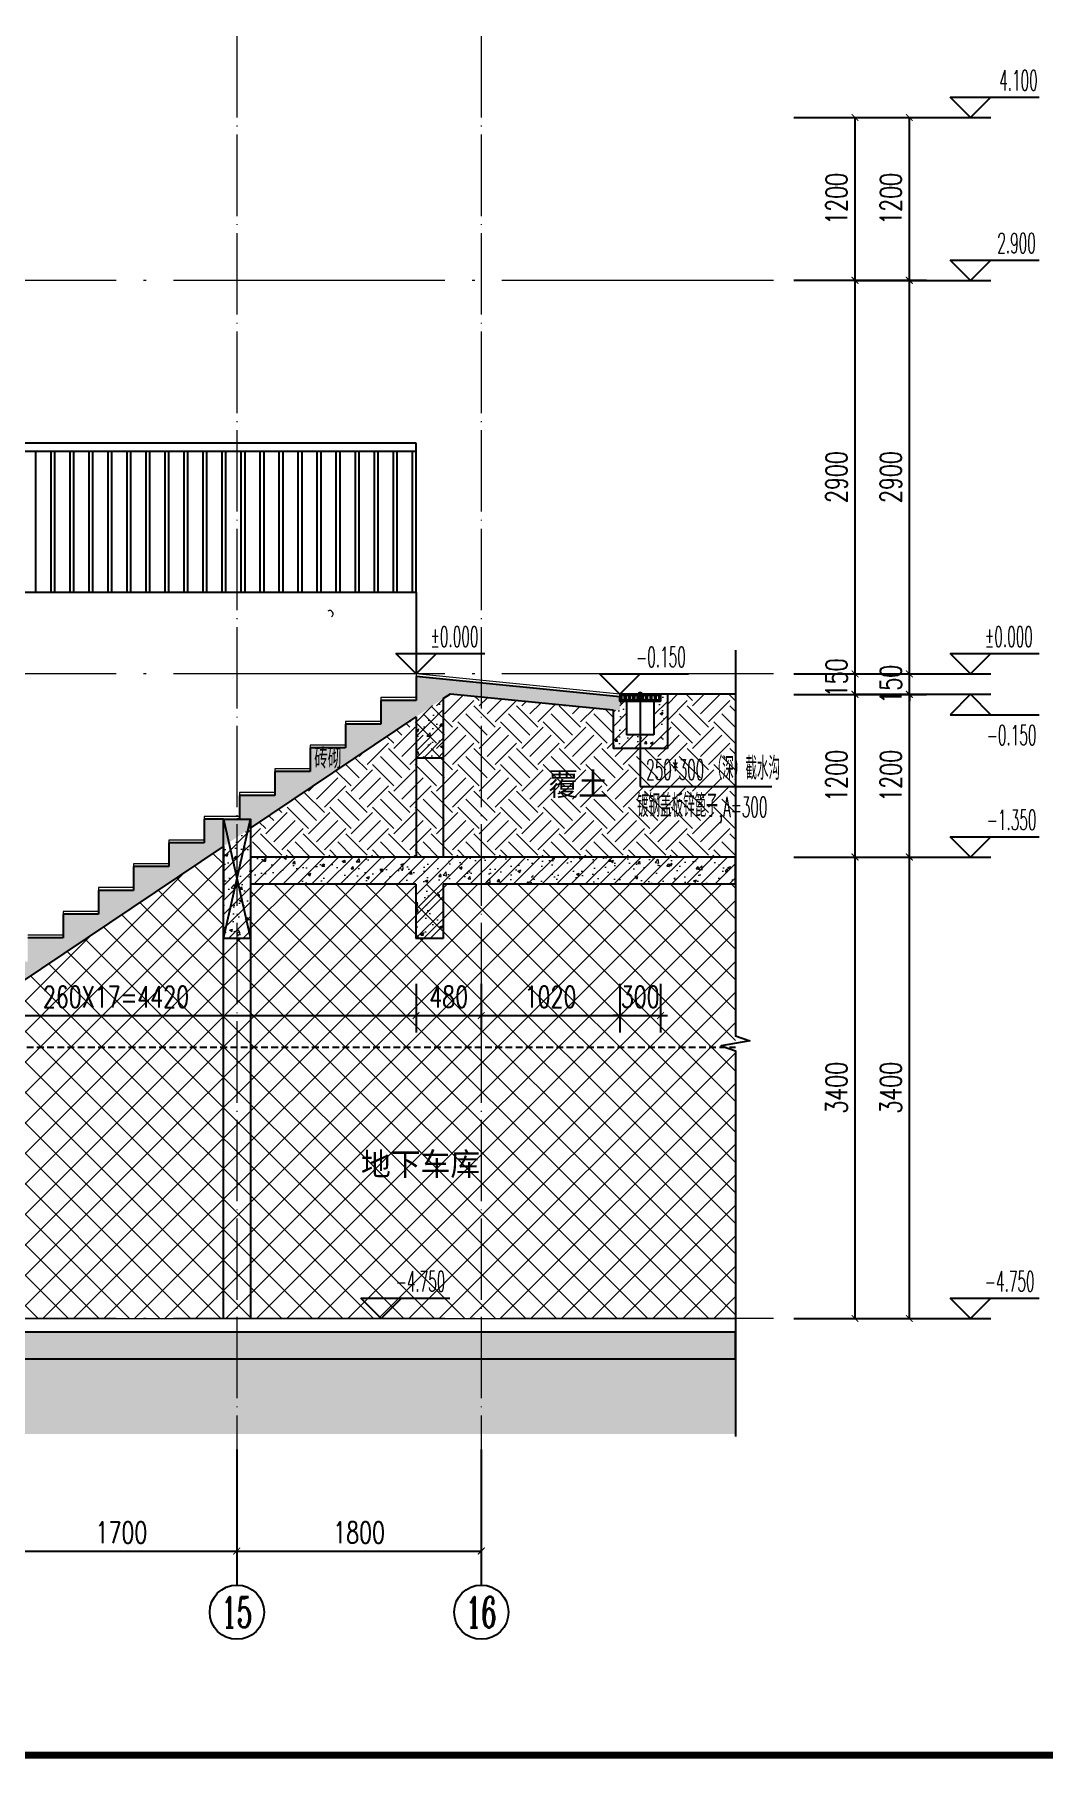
# Model space of a CAD drawing. Extents: x -655480 to 203344, y -294099 to 287156.
# Drawn here: x 56332 to 63762, y 196957 to 209662 of the extents above; entities that cross this region are included whole.
import ezdxf
from ezdxf.enums import TextEntityAlignment as Align

# ---------------------------------------------------------------- set-up
doc = ezdxf.new("R2010")
doc.units = 0
doc.header["$LTSCALE"] = 1000
doc.linetypes.add('DOTE', pattern=[2.42, 2, -0.2, 0.02, -0.2])
doc.linetypes.add('HIDDEN', pattern=[0.375, 0.25, -0.125])
doc.layers.get('0').update_dxf_attribs({"linetype": 'CONTINUOUS'})
doc.layers.get('DEFPOINTS').update_dxf_attribs({"linetype": 'CONTINUOUS'})
for name, color, linetype in [('-TK', 7, 'CONTINUOUS'), ('A-AXIS_TEXT', 7, 'CONTINUOUS'), ('AXIS', 3, 'CONTINUOUS'), ('DIM_ELEV', 3, 'CONTINUOUS'), ('DIM_LEAD', 3, 'CONTINUOUS'), ('DIM_SYMB', 3, 'CONTINUOUS'), ('PUB_DIM', 3, 'CONTINUOUS'), ('PUB_TEXT', 2, 'CONTINUOUS'), ('S-大样-砼线', 7, 'CONTINUOUS'), ('Stair-栏杆', 142, 'CONTINUOUS'), ('TEXT', 2, 'CONTINUOUS'), ('WALL', 5, 'CONTINUOUS'), ('地库集水坑', 128, 'CONTINUOUS'), ('审核', 1, 'CONTINUOUS'), ('尺寸标注', 86, 'CONTINUOUS'), ('看线', 251, 'CONTINUOUS')]:
    doc.layers.add(name, color=color, linetype=linetype)
for name, color, linetype, lineweight in [('AXIS_TEXT', 7, 'CONTINUOUS', 20), ('DOTE', 19, 'DOTE', 9), ('PUB_HATCH', 8, 'CONTINUOUS', 9), ('内粉刷', 37, 'CONTINUOUS', 9), ('填充', 251, 'CONTINUOUS', 5), ('立面-栏杆', 105, 'CONTINUOUS', 15)]:
    doc.layers.add(name, color=color, linetype=linetype, lineweight=lineweight)
doc.styles.add('_TCH_AXIS', font='COMPLEX', dxfattribs={"bigfont": 'GBCBIG'})
doc.styles.add('_TCH_DIM', font='SIMPLEX.shx', dxfattribs={"width": 0.7, "bigfont": 'GBCBIG.shx'})
doc.styles.add('_TCH_DIM_T3', font='SIMPLEX', dxfattribs={"width": 0.705882, "bigfont": 'GBCBIG'})
doc.styles.add('COMPLEX', font='COMPLEX')
doc.styles.add('TSSD_REIN', font='tssdeng.shx', dxfattribs={"width": 0.7, "height": 300, "bigfont": 'tssdchn.shx'})
doc.dimstyles.new('_TCH_ARCH&&50', dxfattribs={"dimtxt": 157.5, "dimasz": 50, "dimexe": 125, "dimexo": 150, "dimgap": 58.75, "dimtad": 1, "dimdec": 0, "dimzin": 0, "dimdsep": 46, "dimtxsty": '_TCH_DIM_T3', "dimblk": 'ARCHTICK', "dimcen": 0.09, "dimclrt": 7, "dimazin": 0, "dimtfac": 1, "dimtdec": 0, "dimtix": 1, "dimtmove": 2, "dimatfit": 3, "dimldrblk": 'ARCHTICK', "dimfxl": 1, "dimtolj": 1, "dimtzin": 0, "dimarcsym": 0})
pattern_1 = [(45, (-360065.58, 241258.53), (-53.033009, 53.033009), []), (50, (-360065.58, 241258.53), (215.178055, -18.82564), [22.5, -247.5]), (355, (-360065.58, 241258.53), (-41.6254, 225.65764), [18, -198]), (100.4514, (-360047.65, 241256.96), (173.55281, 206.83186), [19.12206, -210.34263]), (46.1842, (-360065.58, 241318.53), (320.17231, -49.6557), [33.75, -371.25]), (96.6356, (-360038.9, 241314.4), (280.39881, 292.23536), [28.68309, -315.5139]), (351.1842, (-360065.58, 241318.53), (280.39858, 292.23558), [27, -297]), (21, (-360035.58, 241303.53), (179.072116, -120.78567), [22.5, -247.5]), (326, (-360035.58, 241303.53), (72.9946, 217.54501), [18, -198]), (71.4514, (-360020.66, 241293.46), (252.06679, 96.75915), [19.12206, -210.34263]), (37.5, (-360065.58, 241258.53), (3.647957, 99.868156), [0, -195.6, 0, -201, 0, -198.75]), (7.5, (-360065.58, 241258.53), (78.92086, 118.323514), [0, -114.6, 0, -191.1, 0, -75.75]), (327.5, (-360132.48, 241258.53), (160.146731, -6.766462), [0, -75, 0, -234, 0, -310.5]), (317.5, (-360162.48, 241258.53), (174.95585, 30.031495), [0, -97.5, 0, -155.4, 0, -220.5])]

# ---------------------------------------------------------------- blocks, each defined once
blk = doc.blocks.new('_ArchTick')
at = {"color": 0, "linetype": 'ByBlock', "const_width": 0.15}
blk.add_lwpolyline([(-0.5, -0.5), (0.5, 0.5)], dxfattribs=at)
blk = doc.blocks.new('*D1158')
at = {"layer": 'AXIS', "color": 0, "lineweight": -2, "transparency": 16777216}
for p, q in [((57822, 199086), (57822, 198361)), ((59622, 199086), (59622, 198361)), ((57822, 198486), (59622, 198486))]:
    blk.add_line(p, q, dxfattribs=at)
at = {"layer": 'DEFPOINTS', "color": 0, "transparency": 16777216}
for p in [(57822, 199236), (59622, 199236), (59622, 198486)]:
    blk.add_point(p, dxfattribs=at)
at = {"layer": 'AXIS', "color": 0, "lineweight": -2, "transparency": 16777216, "xscale": 50, "yscale": 50, "zscale": 50, "rotation": 180}
blk.add_blockref('_ArchTick', (57822, 198486), dxfattribs=at)
at = {"layer": 'AXIS', "color": 0, "lineweight": -2, "transparency": 16777216, "xscale": 50, "yscale": 50, "zscale": 50}
blk.add_blockref('_ArchTick', (59622, 198486), dxfattribs=at)
at = {"layer": 'AXIS', "color": 7, "transparency": 16777216, "insert": (58722, 198623), "char_height": 157.5, "attachment_point": 5, "style": '_TCH_DIM_T3'}
blk.add_mtext('\\A1;1800', dxfattribs=at)
blk = doc.blocks.new('*D1159')
at = {"layer": 'AXIS', "color": 0, "lineweight": -2, "transparency": 16777216}
for p, q in [((56122, 199086), (56122, 198361)), ((57822, 199086), (57822, 198361)), ((56122, 198486), (57822, 198486))]:
    blk.add_line(p, q, dxfattribs=at)
at = {"layer": 'DEFPOINTS', "color": 0, "transparency": 16777216}
for p in [(56122, 199236), (57822, 199236), (57822, 198486)]:
    blk.add_point(p, dxfattribs=at)
at = {"layer": 'AXIS', "color": 0, "lineweight": -2, "transparency": 16777216, "xscale": 50, "yscale": 50, "zscale": 50, "rotation": 180}
blk.add_blockref('_ArchTick', (56122, 198486), dxfattribs=at)
at = {"layer": 'AXIS', "color": 0, "lineweight": -2, "transparency": 16777216, "xscale": 50, "yscale": 50, "zscale": 50}
blk.add_blockref('_ArchTick', (57822, 198486), dxfattribs=at)
at = {"layer": 'AXIS', "color": 7, "transparency": 16777216, "insert": (56972, 198623), "char_height": 157.5, "attachment_point": 5, "style": '_TCH_DIM_T3'}
blk.add_mtext('\\A1;1700', dxfattribs=at)
blk = doc.blocks.new('*D1165')
at = {"layer": 'DEFPOINTS', "color": 0, "transparency": 16777216}
for p in [(61774, 203600), (62374, 203600), (61774, 200200)]:
    blk.add_point(p, dxfattribs=at)
at = {"layer": 'PUB_DIM', "color": 0, "lineweight": -2, "transparency": 16777216}
for p, q in [((61924, 203600), (62499, 203600)), ((62374, 200200), (62374, 203600)), ((61924, 200200), (62499, 200200))]:
    blk.add_line(p, q, dxfattribs=at)
at = {"layer": 'PUB_DIM', "color": 0, "lineweight": -2, "transparency": 16777216, "xscale": 50, "yscale": 50, "zscale": 50}
for p, rotation in [((62374, 203600), 90), ((62374, 200200), 270)]:
    blk.add_blockref('_ArchTick', p, dxfattribs=dict(at, rotation=rotation))
at = {"layer": 'PUB_DIM', "color": 7, "transparency": 16777216, "insert": (62237, 201900), "char_height": 157.5, "attachment_point": 5, "rotation": 90, "style": '_TCH_DIM_T3'}
blk.add_mtext('\\A1;3400', dxfattribs=at)
blk = doc.blocks.new('*D1166')
at = {"layer": 'DEFPOINTS', "color": 0, "transparency": 16777216}
for p in [(61774, 204799), (62374, 204799), (61774, 203600)]:
    blk.add_point(p, dxfattribs=at)
at = {"layer": 'PUB_DIM', "color": 0, "lineweight": -2, "transparency": 16777216}
for p, q in [((61924, 204799), (62499, 204799)), ((62374, 203600), (62374, 204799)), ((61924, 203600), (62499, 203600))]:
    blk.add_line(p, q, dxfattribs=at)
at = {"layer": 'PUB_DIM', "color": 0, "lineweight": -2, "transparency": 16777216, "xscale": 50, "yscale": 50, "zscale": 50}
for p, rotation in [((62374, 204799), 90), ((62374, 203600), 270)]:
    blk.add_blockref('_ArchTick', p, dxfattribs=dict(at, rotation=rotation))
at = {"layer": 'PUB_DIM', "color": 7, "transparency": 16777216, "insert": (62237, 204199), "char_height": 157.5, "attachment_point": 5, "rotation": 90, "style": '_TCH_DIM_T3'}
blk.add_mtext('\\A1;1200', dxfattribs=at)
blk = doc.blocks.new('*D1167')
at = {"layer": 'DEFPOINTS', "color": 0, "transparency": 16777216}
for p in [(61774, 204950), (62374, 204950), (61774, 204799)]:
    blk.add_point(p, dxfattribs=at)
at = {"layer": 'PUB_DIM', "color": 0, "lineweight": -2, "transparency": 16777216}
for p, q in [((61924, 204950), (62499, 204950)), ((62374, 204799), (62374, 204950)), ((61924, 204799), (62499, 204799))]:
    blk.add_line(p, q, dxfattribs=at)
at = {"layer": 'PUB_DIM', "color": 0, "lineweight": -2, "transparency": 16777216, "xscale": 50, "yscale": 50, "zscale": 50}
for p, rotation in [((62374, 204950), 90), ((62374, 204799), 270)]:
    blk.add_blockref('_ArchTick', p, dxfattribs=dict(at, rotation=rotation))
at = {"layer": 'PUB_DIM', "color": 7, "transparency": 16777216, "insert": (62237, 204921), "char_height": 157.5, "attachment_point": 5, "rotation": 90, "style": '_TCH_DIM_T3'}
blk.add_mtext('\\A1;150', dxfattribs=at)
blk = doc.blocks.new('*D1168')
at = {"layer": 'DEFPOINTS', "color": 0, "transparency": 16777216}
for p in [(61774, 207850), (62374, 207850), (61774, 204950)]:
    blk.add_point(p, dxfattribs=at)
at = {"layer": 'PUB_DIM', "color": 0, "lineweight": -2, "transparency": 16777216}
for p, q in [((61924, 207850), (62499, 207850)), ((62374, 204950), (62374, 207850)), ((61924, 204950), (62499, 204950))]:
    blk.add_line(p, q, dxfattribs=at)
at = {"layer": 'PUB_DIM', "color": 0, "lineweight": -2, "transparency": 16777216, "xscale": 50, "yscale": 50, "zscale": 50}
for p, rotation in [((62374, 207850), 90), ((62374, 204950), 270)]:
    blk.add_blockref('_ArchTick', p, dxfattribs=dict(at, rotation=rotation))
at = {"layer": 'PUB_DIM', "color": 7, "transparency": 16777216, "insert": (62237, 206400), "char_height": 157.5, "attachment_point": 5, "rotation": 90, "style": '_TCH_DIM_T3'}
blk.add_mtext('\\A1;2900', dxfattribs=at)
blk = doc.blocks.new('*D1169')
at = {"layer": 'DEFPOINTS', "color": 0, "transparency": 16777216}
for p in [(61774, 209050), (62374, 209050), (61774, 207850)]:
    blk.add_point(p, dxfattribs=at)
at = {"layer": 'PUB_DIM', "color": 0, "lineweight": -2, "transparency": 16777216}
for p, q in [((61924, 209050), (62499, 209050)), ((62374, 207850), (62374, 209050)), ((61924, 207850), (62499, 207850))]:
    blk.add_line(p, q, dxfattribs=at)
at = {"layer": 'PUB_DIM', "color": 0, "lineweight": -2, "transparency": 16777216, "xscale": 50, "yscale": 50, "zscale": 50}
for p, rotation in [((62374, 209050), 90), ((62374, 207850), 270)]:
    blk.add_blockref('_ArchTick', p, dxfattribs=dict(at, rotation=rotation))
at = {"layer": 'PUB_DIM', "color": 7, "transparency": 16777216, "insert": (62237, 208450), "char_height": 157.5, "attachment_point": 5, "rotation": 90, "style": '_TCH_DIM_T3'}
blk.add_mtext('\\A1;1200', dxfattribs=at)
blk = doc.blocks.new('*D1170')
at = {"layer": 'DEFPOINTS', "color": 0, "transparency": 16777216}
for p in [(61774, 203600), (62774, 203600), (61774, 200200)]:
    blk.add_point(p, dxfattribs=at)
at = {"layer": 'PUB_DIM', "color": 0, "lineweight": -2, "transparency": 16777216}
for p, q in [((61924, 203600), (62899, 203600)), ((62774, 200200), (62774, 203600)), ((61924, 200200), (62899, 200200))]:
    blk.add_line(p, q, dxfattribs=at)
at = {"layer": 'PUB_DIM', "color": 0, "lineweight": -2, "transparency": 16777216, "xscale": 50, "yscale": 50, "zscale": 50}
for p, rotation in [((62774, 203600), 90), ((62774, 200200), 270)]:
    blk.add_blockref('_ArchTick', p, dxfattribs=dict(at, rotation=rotation))
at = {"layer": 'PUB_DIM', "color": 7, "transparency": 16777216, "insert": (62637, 201900), "char_height": 157.5, "attachment_point": 5, "rotation": 90, "style": '_TCH_DIM_T3'}
blk.add_mtext('\\A1;3400', dxfattribs=at)
blk = doc.blocks.new('*D1171')
at = {"layer": 'DEFPOINTS', "color": 0, "transparency": 16777216}
for p in [(61774, 204799), (62774, 204799), (61774, 203600)]:
    blk.add_point(p, dxfattribs=at)
at = {"layer": 'PUB_DIM', "color": 0, "lineweight": -2, "transparency": 16777216}
for p, q in [((61924, 204799), (62899, 204799)), ((62774, 203600), (62774, 204799)), ((61924, 203600), (62899, 203600))]:
    blk.add_line(p, q, dxfattribs=at)
at = {"layer": 'PUB_DIM', "color": 0, "lineweight": -2, "transparency": 16777216, "xscale": 50, "yscale": 50, "zscale": 50}
for p, rotation in [((62774, 204799), 90), ((62774, 203600), 270)]:
    blk.add_blockref('_ArchTick', p, dxfattribs=dict(at, rotation=rotation))
at = {"layer": 'PUB_DIM', "color": 7, "transparency": 16777216, "insert": (62637, 204199), "char_height": 157.5, "attachment_point": 5, "rotation": 90, "style": '_TCH_DIM_T3'}
blk.add_mtext('\\A1;1200', dxfattribs=at)
blk = doc.blocks.new('*D1172')
at = {"layer": 'DEFPOINTS', "color": 0, "transparency": 16777216}
for p in [(61774, 204950), (62774, 204950), (61774, 204799)]:
    blk.add_point(p, dxfattribs=at)
at = {"layer": 'PUB_DIM', "color": 0, "lineweight": -2, "transparency": 16777216}
for p, q in [((61924, 204950), (62899, 204950)), ((62774, 204950), (62774, 205000)), ((62774, 204799), (62774, 204950)), ((61924, 204799), (62899, 204799)), ((62774, 204799), (62774, 204749))]:
    blk.add_line(p, q, dxfattribs=at)
at = {"layer": 'PUB_DIM', "color": 0, "lineweight": -2, "transparency": 16777216, "xscale": 50, "yscale": 50, "zscale": 50}
for p, rotation in [((62774, 204950), 270), ((62774, 204799), 90)]:
    blk.add_blockref('_ArchTick', p, dxfattribs=dict(at, rotation=rotation))
at = {"layer": 'PUB_DIM', "color": 7, "transparency": 16777216, "insert": (62637, 204874), "char_height": 157.5, "attachment_point": 5, "rotation": 90, "style": '_TCH_DIM_T3'}
blk.add_mtext('\\A1;150', dxfattribs=at)
blk = doc.blocks.new('*D1173')
at = {"layer": 'DEFPOINTS', "color": 0, "transparency": 16777216}
for p in [(61774, 207850), (62774, 207850), (61774, 204950)]:
    blk.add_point(p, dxfattribs=at)
at = {"layer": 'PUB_DIM', "color": 0, "lineweight": -2, "transparency": 16777216}
for p, q in [((61924, 207850), (62899, 207850)), ((62774, 204950), (62774, 207850)), ((61924, 204950), (62899, 204950))]:
    blk.add_line(p, q, dxfattribs=at)
at = {"layer": 'PUB_DIM', "color": 0, "lineweight": -2, "transparency": 16777216, "xscale": 50, "yscale": 50, "zscale": 50}
for p, rotation in [((62774, 207850), 90), ((62774, 204950), 270)]:
    blk.add_blockref('_ArchTick', p, dxfattribs=dict(at, rotation=rotation))
at = {"layer": 'PUB_DIM', "color": 7, "transparency": 16777216, "insert": (62637, 206400), "char_height": 157.5, "attachment_point": 5, "rotation": 90, "style": '_TCH_DIM_T3'}
blk.add_mtext('\\A1;2900', dxfattribs=at)
blk = doc.blocks.new('*D1174')
at = {"layer": 'DEFPOINTS', "color": 0, "transparency": 16777216}
for p in [(61774, 209050), (62774, 209050), (61774, 207850)]:
    blk.add_point(p, dxfattribs=at)
at = {"layer": 'PUB_DIM', "color": 0, "lineweight": -2, "transparency": 16777216}
for p, q in [((61924, 209050), (62899, 209050)), ((62774, 207850), (62774, 209050)), ((61924, 207850), (62899, 207850))]:
    blk.add_line(p, q, dxfattribs=at)
at = {"layer": 'PUB_DIM', "color": 0, "lineweight": -2, "transparency": 16777216, "xscale": 50, "yscale": 50, "zscale": 50}
for p, rotation in [((62774, 209050), 90), ((62774, 207850), 270)]:
    blk.add_blockref('_ArchTick', p, dxfattribs=dict(at, rotation=rotation))
at = {"layer": 'PUB_DIM', "color": 7, "transparency": 16777216, "insert": (62637, 208450), "char_height": 157.5, "attachment_point": 5, "rotation": 90, "style": '_TCH_DIM_T3'}
blk.add_mtext('\\A1;1200', dxfattribs=at)
blk = doc.blocks.new('*D1175')
at = {"layer": 'DEFPOINTS', "color": 0, "transparency": 16777216}
for p in [(60642, 202816), (60942, 202816), (60942, 202432)]:
    blk.add_point(p, dxfattribs=at)
at = {"layer": '尺寸标注', "color": 0, "lineweight": -2, "transparency": 16777216}
for p, q in [((60642, 202666), (60642, 202307)), ((60942, 202666), (60942, 202307)), ((60642, 202432), (60592, 202432)), ((60642, 202432), (60942, 202432)), ((60942, 202432), (60992, 202432))]:
    blk.add_line(p, q, dxfattribs=at)
at = {"layer": '尺寸标注', "color": 0, "lineweight": -2, "transparency": 16777216, "xscale": 50, "yscale": 50, "zscale": 50}
blk.add_blockref('_ArchTick', (60642, 202432), dxfattribs=at)
at = {"layer": '尺寸标注', "color": 0, "lineweight": -2, "transparency": 16777216, "xscale": 50, "yscale": 50, "zscale": 50, "rotation": 180}
blk.add_blockref('_ArchTick', (60942, 202432), dxfattribs=at)
at = {"layer": '尺寸标注', "color": 7, "transparency": 16777216, "insert": (60792, 202570), "char_height": 157.5, "attachment_point": 5, "style": '_TCH_DIM_T3'}
blk.add_mtext('\\A1;300', dxfattribs=at)
blk = doc.blocks.new('*D1176')
at = {"layer": 'DEFPOINTS', "color": 0, "transparency": 16777216}
for p in [(59622, 202816), (60642, 202816), (60642, 202432)]:
    blk.add_point(p, dxfattribs=at)
at = {"layer": '尺寸标注', "color": 0, "lineweight": -2, "transparency": 16777216}
for p, q in [((59622, 202666), (59622, 202307)), ((60642, 202666), (60642, 202307)), ((59622, 202432), (60642, 202432))]:
    blk.add_line(p, q, dxfattribs=at)
at = {"layer": '尺寸标注', "color": 0, "lineweight": -2, "transparency": 16777216, "xscale": 50, "yscale": 50, "zscale": 50, "rotation": 180}
blk.add_blockref('_ArchTick', (59622, 202432), dxfattribs=at)
at = {"layer": '尺寸标注', "color": 0, "lineweight": -2, "transparency": 16777216, "xscale": 50, "yscale": 50, "zscale": 50}
blk.add_blockref('_ArchTick', (60642, 202432), dxfattribs=at)
at = {"layer": '尺寸标注', "color": 7, "transparency": 16777216, "insert": (60132, 202570), "char_height": 157.5, "attachment_point": 5, "style": '_TCH_DIM_T3'}
blk.add_mtext('\\A1;1020', dxfattribs=at)
blk = doc.blocks.new('*D1177')
at = {"layer": 'DEFPOINTS', "color": 0, "transparency": 16777216}
for p in [(59142, 202816), (59622, 202816), (59622, 202432)]:
    blk.add_point(p, dxfattribs=at)
at = {"layer": '尺寸标注', "color": 0, "lineweight": -2, "transparency": 16777216}
for p, q in [((59142, 202666), (59142, 202307)), ((59622, 202666), (59622, 202307)), ((59142, 202432), (59622, 202432))]:
    blk.add_line(p, q, dxfattribs=at)
at = {"layer": '尺寸标注', "color": 0, "lineweight": -2, "transparency": 16777216, "xscale": 50, "yscale": 50, "zscale": 50, "rotation": 180}
blk.add_blockref('_ArchTick', (59142, 202432), dxfattribs=at)
at = {"layer": '尺寸标注', "color": 0, "lineweight": -2, "transparency": 16777216, "xscale": 50, "yscale": 50, "zscale": 50}
blk.add_blockref('_ArchTick', (59622, 202432), dxfattribs=at)
at = {"layer": '尺寸标注', "color": 7, "transparency": 16777216, "insert": (59382, 202570), "char_height": 157.5, "attachment_point": 5, "style": '_TCH_DIM_T3'}
blk.add_mtext('\\A1;480', dxfattribs=at)
blk = doc.blocks.new('*D1178')
at = {"layer": 'DEFPOINTS', "color": 0, "transparency": 16777216}
for p in [(54722, 202816), (59142, 202816), (59142, 202432)]:
    blk.add_point(p, dxfattribs=at)
at = {"layer": '尺寸标注', "color": 0, "lineweight": -2, "transparency": 16777216}
for p, q in [((54722, 202666), (54722, 202307)), ((59142, 202666), (59142, 202307)), ((54722, 202432), (59142, 202432))]:
    blk.add_line(p, q, dxfattribs=at)
at = {"layer": '尺寸标注', "color": 0, "lineweight": -2, "transparency": 16777216, "xscale": 50, "yscale": 50, "zscale": 50, "rotation": 180}
blk.add_blockref('_ArchTick', (54722, 202432), dxfattribs=at)
at = {"layer": '尺寸标注', "color": 0, "lineweight": -2, "transparency": 16777216, "xscale": 50, "yscale": 50, "zscale": 50}
blk.add_blockref('_ArchTick', (59142, 202432), dxfattribs=at)
at = {"layer": '尺寸标注', "color": 7, "transparency": 16777216, "insert": (56932, 202570), "char_height": 157.5, "attachment_point": 5, "style": '_TCH_DIM_T3'}
blk.add_mtext('\\A1;260X17=4420', dxfattribs=at)
blk = doc.blocks.new('_AXISO')
blk.add_circle((0, 0), 0.5)
at = {"layer": 'A-AXIS_TEXT', "style": 'COMPLEX', "width": 1.041667}
blk.add_attdef('A', text='', height=0.56, dxfattribs=at).set_placement((-0.25, -0.28), (0.25, -0.28), align=Align.FIT)
blk = doc.blocks.new('A1')
at = {"const_width": 100}
blk.add_lwpolyline([(2500, 58400), (2500, 1000), (83100, 1000), (83100, 58400)], close=True, dxfattribs=at)

msp = doc.modelspace()

# ---------------------------------------------------------------- hatches: boundary and pattern name
at = {"layer": 'PUB_HATCH'}
h = msp.add_hatch(dxfattribs=at)
h.set_pattern_fill('钢筋混凝土', color=256, scale=30, style=0)
h.set_pattern_definition(pattern_1)
h.paths.add_polyline_path([(60642.11, 204779.73), (59142.11, 204929.73), (59142.11, 204754.73), (58882.11, 204754.73), (58882.11, 204579.73), (58622.11, 204579.73), (58622.11, 204404.73), (58362.11, 204404.73), (58362.11, 204229.73), (58102.11, 204229.73), (58102.11, 204054.73), (57842.11, 204054.73), (57842.11, 203879.73), (57582.11, 203879.73), (57582.11, 203704.73), (57322.11, 203704.73), (57322.11, 203529.73), (57062.11, 203529.73), (57062.11, 203354.73), (56802.11, 203354.73), (56802.11, 203179.73), (56542.11, 203179.73), (56542.11, 203004.73), (56282.11, 203004.73), (56282.11, 202829.73), (56022.11, 202829.73), (56022.11, 202654.73), (55762.11, 202654.73), (55762.11, 202479.73), (55502.11, 202479.73), (55502.11, 202304.73), (55242.11, 202304.73), (55242.11, 202129.73), (54982.11, 202129.73), (54982.11, 201954.73), (54722.11, 201954.73), (54722.11, 201779.73), (53622.06, 201779.73), (53622.06, 201679.73), (54522.11, 201679.73), (54522.11, 201379.73), (54722.11, 201379.73), (54722.11, 201659.19), (59394.4, 204804.01), (60642.11, 204679.24)])
h = msp.add_hatch(dxfattribs=at)
h.set_pattern_fill('钢筋混凝土', color=256, scale=30, style=0)
h.set_pattern_definition(pattern_1)
h.paths.add_polyline_path([(59141.99, 204754.73), (59142.11, 204754.73), (59142.11, 204822.06)])
h = msp.add_hatch(dxfattribs=at)
h.set_pattern_fill('钢筋混凝土', color=256, scale=30, style=0)
h.set_pattern_definition(pattern_1)
h.paths.add_polyline_path([(60942.11, 204799.73), (60942.16, 204749.73), (60992.16, 204749.79), (60992.11, 204799.79)])
h = msp.add_hatch(dxfattribs=at)
h.set_pattern_fill('钢筋混凝土', color=256, scale=30, style=0)
h.set_pattern_definition(pattern_1)
h.paths.add_polyline_path([(59342.01, 204768.74), (59141.77, 204633.97), (59141.23, 204329.84), (59341.23, 204329.48)])
h = msp.add_hatch(dxfattribs=at)
h.set_pattern_fill('钢筋混凝土', color=256, scale=30, style=0)
h.set_pattern_definition(pattern_1)
h.paths.add_polyline_path([(60642.11, 204749.73), (60642.11, 204679.24), (60591.8, 204684.27), (60591.8, 204399.73), (60691.8, 204499.73), (60691.8, 204749.73)])
h = msp.add_hatch(dxfattribs=at)
h.set_pattern_fill('钢筋混凝土', color=256, scale=30, style=0)
h.set_pattern_definition(pattern_1)
h.paths.add_polyline_path([(60992.16, 204749.73), (60892.16, 204749.73), (60892.16, 204499.73), (60992.16, 204399.73)])
h = msp.add_hatch(dxfattribs=at)
h.set_pattern_fill('钢筋混凝土', color=256, scale=30, style=0)
h.set_pattern_definition(pattern_1)
h.paths.add_polyline_path([(60992.16, 204399.73), (60892.16, 204499.73), (60691.8, 204499.73), (60591.8, 204399.73)])
h = msp.add_hatch(dxfattribs=at)
h.set_pattern_fill('钢筋混凝土', color=256, scale=30, style=0)
h.set_pattern_definition(pattern_1)
h.paths.add_polyline_path([(57923.3, 203813.84), (57723.1, 203679.09), (57722.99, 203599.88), (57856.22, 203533.12), (57922.99, 203599.73)])
h = msp.add_hatch(dxfattribs=at)
h.set_pattern_fill('钢筋混凝土', color=256, scale=30, style=0)
h.set_pattern_definition(pattern_1)
h.paths.add_polyline_path([(57723.4, 203879.73), (57823.4, 203879.73), (57723.4, 203879.88)])
h = msp.add_hatch(dxfattribs=at)
h.set_pattern_fill('钢筋混凝土', color=256, scale=30, style=0)
h.set_pattern_definition(pattern_1)
h.paths.add_polyline_path([(57856.22, 203533.12), (57722.99, 203599.88), (57722.11, 202999.96), (57922.11, 202999.66), (57922.69, 203399.73)])
h = msp.add_hatch(dxfattribs=at)
h.set_pattern_fill('钢筋混凝土', color=256, scale=30, style=0)
h.set_pattern_definition(pattern_1)
h.paths.add_polyline_path([(59241.03, 203466.4), (59241.23, 203599.73), (57922.99, 203599.73), (57856.22, 203533.12), (57922.69, 203399.73), (59140.93, 203399.73)])
h = msp.add_hatch(dxfattribs=at)
h.set_pattern_fill('钢筋混凝土', color=256, scale=30, style=0)
h.set_pattern_definition(pattern_1)
h.paths.add_polyline_path([(61494.36, 203599.73), (59241.23, 203599.73), (59241.03, 203466.4), (59340.93, 203399.73), (61494.36, 203399.73)])
h = msp.add_hatch(dxfattribs=at)
h.set_pattern_fill('钢筋混凝土', color=256, scale=30, style=0)
h.set_pattern_definition(pattern_1)
h.paths.add_polyline_path([(59241.03, 203466.4), (59140.93, 203399.73), (59140.35, 202999.96), (59340.35, 202999.66), (59340.93, 203399.73)])
h = msp.add_hatch(dxfattribs=at)
h.set_pattern_fill('钢筋混凝土', color=256, scale=30, style=0)
h.set_pattern_definition(pattern_1)
h.paths.add_polyline_path([(61494.36, 200099.73), (53222.11, 200099.73), (53222.11, 199899.73), (61494.36, 199899.73)])
at = {"layer": '地库集水坑'}
h = msp.add_hatch(dxfattribs=at)
h.set_pattern_fill('STEEL', color=250, scale=20, angle=45, style=0)
h.set_pattern_definition([(90, (-1841009.824, 4147488.78), (-31.75, 5e-15), []), (90, (-1841021.05, 4147500.005), (-31.75, 5e-15), [])])
h.paths.add_polyline_path([(60942.11, 204799.73), (60642.11, 204799.73), (60642.11, 204749.73), (60942.11, 204749.73)])
at = {"layer": '填充'}
h = msp.add_hatch(dxfattribs=at)
h.set_pattern_fill('EARTH', color=250, scale=70, angle=45, style=0)
h.set_pattern_definition([(45, (-1085303.64, -193948.53), (0, 314.308964), [222.25, -222.25]), (45, (-1085362.57, -193889.6), (0, 314.308964), [222.25, -222.25]), (45, (-1085421.5, -193830.67), (0, 314.308964), [222.25, -222.25]), (135, (-1085421.5, -193791.38), (-314.308964, 0), [222.25, -222.25]), (135, (-1085362.57, -193732.44), (-314.308964, 0), [222.25, -222.25]), (135, (-1085303.64, -193673.51), (-314.308964, 0), [222.25, -222.25])])
h.paths.add_polyline_path([(60992.16, 204679.24), (60992.16, 204399.73), (60591.8, 204399.73), (60589.21, 204684.53), (59394.4, 204804.01), (57922.99, 203813.63), (57922.99, 203599.73), (61494.36, 203599.73), (61494.36, 204799.7), (60992.16, 204799.7), (60992.16, 204679.24)])
h = msp.add_hatch(dxfattribs=at)
h.set_pattern_fill('ANSI37', color=196, scale=100, style=0)
h.set_pattern_definition([(45, (58172.1, 210059.77), (-112.2532, 112.2532), []), (135, (58172.1, 210059.77), (-112.2532, -112.2532), [])])
edge = h.paths.add_edge_path()
edge.add_line((57922.53, 203398.18), (57922.53, 202998.04))
edge.add_line((57922.53, 202998.04), (57722.1, 202998.48))
edge.add_line((57722.1, 202998.48), (57723.1, 203679.09))
edge.add_line((57723.1, 203679.09), (57308.06, 203399.73))
edge.add_line((57308.06, 203399.73), (54722.11, 201659.19))
edge.add_line((54722.11, 201659.19), (54722.11, 201379.73))
edge.add_line((54722.11, 201379.73), (54522.11, 201379.73))
edge.add_line((54522.11, 201379.73), (54522.11, 201679.73))
edge.add_line((54522.11, 201679.73), (53672.11, 201679.73))
edge.add_line((53672.11, 201679.73), (53672.11, 201399.73))
edge.add_line((53471.93, 201399.73), (53322.29, 201399.73))
edge.add_line((53322.29, 201399.73), (53322.11, 200199.74))
edge.add_line((53322.11, 200199.74), (61494.36, 200199.73))
edge.add_line((61494.36, 200199.73), (61494.36, 203399.73))
edge.add_line((61494.36, 203399.73), (57922.96, 203398.18))
h = msp.add_hatch(dxfattribs=at)
h.set_pattern_fill('EARTH', color=250, scale=50, angle=45, style=0)
h.set_pattern_definition([(45, (-105272.91, 336983.8), (0, 224.5064), [158.75, -158.75]), (45, (-105315, 337025.9), (0, 224.5064), [158.75, -158.75]), (45, (-105357.1, 337068), (0, 224.5064), [158.75, -158.75]), (135, (-105357.1, 337096.06), (-224.5064, 0), [158.75, -158.75]), (135, (-105315, 337138.15), (-224.5064, 0), [158.75, -158.75]), (135, (-105272.91, 337180.25), (-224.5064, 0), [158.75, -158.75])])
h.paths.add_polyline_path([(61494.36, 199349.84), (61494.36, 199900.09), (46315.51, 199900.09), (46315.51, 199349.84)])

# ---------------------------------------------------------------- linework, layer by layer
at = {"layer": 'AXIS'}
for p, q in [((57822.11, 199235.64), (57822.11, 198235.64)), ((59622.11, 199235.64), (59622.11, 198235.64))]:
    msp.add_line(p, q, dxfattribs=at)
at = {"layer": 'DIM_ELEV'}
for p, q in [((63224.36, 209049.77), (63074.36, 209199.77)), ((63074.36, 209199.77), (63730.36, 209199.77)), ((63224.36, 209049.77), (63374.36, 209199.77)), ((62374.36, 209049.77), (63374.36, 209049.77)), ((63224.36, 207849.73), (63074.36, 207999.73)), ((63074.36, 207999.73), (63730.36, 207999.73)), ((63224.36, 207849.73), (63374.36, 207999.73)), ((62374.36, 207849.73), (63374.36, 207849.73)), ((63224.36, 204949.73), (63074.36, 205099.73)), ((63074.36, 205099.73), (63730.36, 205099.73)), ((63224.36, 204949.73), (63374.36, 205099.73)), ((62374.36, 204949.73), (63374.36, 204949.73)), ((62374.36, 204799.26), (63374.36, 204799.26)), ((63224.36, 204799.26), (63074.36, 204649.26)), ((63224.36, 204799.26), (63374.36, 204649.26)), ((63074.36, 204649.26), (63730.36, 204649.26)), ((63224.36, 203599.73), (63074.36, 203749.73)), ((63074.36, 203749.73), (63730.36, 203749.73)), ((63224.36, 203599.73), (63374.36, 203749.73)), ((62374.36, 203599.73), (63374.36, 203599.73)), ((58885.36, 200199.73), (58735.36, 200349.73)), ((58735.36, 200349.73), (59391.36, 200349.73)), ((58885.36, 200199.73), (59035.36, 200349.73)), ((63224.36, 200199.73), (63074.36, 200349.73)), ((63074.36, 200349.73), (63730.36, 200349.73)), ((63224.36, 200199.73), (63374.36, 200349.73)), ((62374.36, 200199.73), (63374.36, 200199.73))]:
    msp.add_line(p, q, dxfattribs=at)
at = {"layer": 'DIM_ELEV', "color": 6}
for p, q in [((59142.11, 204949.73), (58992.11, 205099.73)), ((58992.11, 205099.73), (59648.11, 205099.73)), ((59142.11, 204949.73), (59292.11, 205099.73)), ((60642.11, 204799.73), (60492.11, 204949.73)), ((60492.11, 204949.73), (61148.11, 204949.73)), ((60642.11, 204799.73), (60792.11, 204949.73))]:
    msp.add_line(p, q, dxfattribs=at)
at = {"layer": 'DIM_LEAD'}
for p, q in [((60791.98, 204799.72), (60791.98, 204119.08)), ((60791.98, 204119.08), (61761.93, 204119.08))]:
    msp.add_line(p, q, dxfattribs=at)
at = {"layer": 'DIM_LEAD', "const_width": 20}
msp.add_lwpolyline([(60791.98, 204809.72, 1), (60791.98, 204789.72, 1)], format="xyb", close=True, dxfattribs=at)
at = {"layer": 'DIM_SYMB'}
msp.add_lwpolyline([(61494.36, 205124.08), (61494.36, 202283.79), (61599.36, 202245.57), (61389.36, 202208.54), (61494.36, 202171.29), (61494.36, 199330.99)], dxfattribs=at)
at = {"layer": 'DOTE', "linetype": 'DOTE', "ltscale": 0.3}
for p, q in [((57822.11, 209649.77), (57822.11, 199235.64)), ((59622.11, 209649.77), (59622.11, 199235.64))]:
    msp.add_line(p, q, dxfattribs=at)
at = {"layer": 'DOTE', "linetype": 'DOTE'}
for p, q in [((61774.36, 207849.73), (46047.58, 207849.73)), ((61774.36, 204949.73), (46047.58, 204949.73)), ((61774.36, 200199.73), (46047.58, 200199.73))]:
    msp.add_line(p, q, dxfattribs=at)
at = {"layer": 'S-大样-砼线'}
for p, q in [((57723.1, 203000.41), (57922.4, 203879.88)), ((57723.4, 203879.88), (57922.11, 203000.35))]:
    msp.add_line(p, q, dxfattribs=at)
msp.add_lwpolyline([(57922.11, 203000.41), (57723.1, 203000.41), (57723.4, 203879.88), (57922.4, 203879.88)], close=True, dxfattribs=at)
at = {"layer": 'Stair-栏杆'}
for p, q in [((59142.11, 206649.73), (54472.13, 206649.73)), ((59142.11, 206589.73), (54472.13, 206589.73))]:
    msp.add_line(p, q, dxfattribs=at)
for points in [[(56342.11, 205549.73), (56342.11, 206589.73)], [(56452.11, 206589.73), (56452.11, 205549.73)], [(56482.11, 205549.73), (56482.11, 206589.73)], [(56592.11, 206589.73), (56592.11, 205549.73)], [(56622.11, 205549.73), (56622.11, 206589.73)], [(56732.11, 206589.73), (56732.11, 205549.73)], [(56762.11, 205549.73), (56762.11, 206589.73)], [(56872.11, 206589.73), (56872.11, 205549.73)], [(56902.11, 205549.73), (56902.11, 206589.73)], [(57012.11, 206589.73), (57012.11, 205549.73)], [(57042.11, 205549.73), (57042.11, 206589.73)], [(57152.11, 206589.73), (57152.11, 205549.73)], [(57182.11, 205549.73), (57182.11, 206589.73)], [(57292.11, 206589.73), (57292.11, 205549.73)], [(57322.11, 205549.73), (57322.11, 206589.73)], [(57432.11, 206589.73), (57432.11, 205549.73)], [(57462.11, 205549.73), (57462.11, 206589.73)], [(57572.11, 206589.73), (57572.11, 205549.73)], [(57602.11, 205549.73), (57602.11, 206589.73)], [(57712.11, 206589.73), (57712.11, 205549.73)], [(57742.11, 205549.73), (57742.11, 206589.73)], [(57852.11, 206589.73), (57852.11, 205549.73)], [(57882.11, 205549.73), (57882.11, 206589.73)], [(57992.11, 206589.73), (57992.11, 205549.73)], [(58022.11, 205549.73), (58022.11, 206589.73)], [(58132.11, 206589.73), (58132.11, 205549.73)], [(58162.11, 205549.73), (58162.11, 206589.73)], [(58272.11, 206589.73), (58272.11, 205549.73)], [(58302.11, 205549.73), (58302.11, 206589.73)], [(58412.11, 206589.73), (58412.11, 205549.73)], [(58442.11, 205549.73), (58442.11, 206589.73)], [(58552.11, 206589.73), (58552.11, 205549.73)], [(58582.11, 205549.73), (58582.11, 206589.73)], [(58692.11, 206589.73), (58692.11, 205549.73)], [(58722.11, 205549.73), (58722.11, 206589.73)], [(58832.11, 206589.73), (58832.11, 205549.73)], [(58862.11, 205549.73), (58862.11, 206589.73)], [(58972.11, 206589.73), (58972.11, 205549.73)], [(59002.11, 205549.73), (59002.11, 206589.73)], [(59112.11, 206589.73), (59112.11, 205549.73)], [(59142.11, 205549.73), (59142.11, 206649.73)]]:
    msp.add_lwpolyline(points, dxfattribs=at)
at = {"layer": 'WALL'}
for p, q in [((60642.11, 204779.73), (59142.11, 204929.73)), ((59142.11, 204929.73), (59142.11, 204822.06)), ((59142.11, 204822.06), (59141.99, 204754.73)), ((59342.01, 204768.74), (59394.4, 204804.01)), ((59394.4, 204804.01), (60591.8, 204684.27)), ((60992.11, 204799.79), (60942.11, 204799.73)), ((60942.11, 204799.73), (60942.16, 204749.73)), ((60992.11, 204799.79), (60992.16, 204749.79)), ((59141.99, 204754.73), (58882.11, 204754.73)), ((58882.11, 204754.73), (58882.11, 204579.73)), ((59342.01, 204768.74), (59341.23, 204329.48)), ((60591.8, 204684.27), (60591.8, 204399.73)), ((60642.11, 204749.73), (60642.11, 204779.73)), ((60691.8, 204749.73), (60691.8, 204499.73)), ((60942.16, 204749.73), (60892.16, 204749.73)), ((60892.16, 204749.73), (60892.16, 204499.73)), ((60992.16, 204749.73), (60992.16, 204399.73)), ((57923.3, 203813.84), (59141.77, 204633.97)), ((58882.11, 204579.73), (58622.11, 204579.73)), ((58622.11, 204579.73), (58622.11, 204404.73)), ((59141.77, 204633.97), (59141.23, 204329.84)), ((60892.16, 204499.73), (60691.8, 204499.73)), ((58622.11, 204404.73), (58362.11, 204404.73)), ((58362.11, 204404.73), (58362.11, 204229.73)), ((59341.23, 204329.48), (59141.23, 204329.84)), ((60992.16, 204399.73), (60591.8, 204399.73)), ((58362.11, 204229.73), (58102.11, 204229.73)), ((58102.11, 204229.73), (58102.11, 204054.73)), ((58102.11, 204054.73), (57842.11, 204054.73)), ((57842.11, 204054.73), (57842.11, 203879.73)), ((57723.4, 203879.73), (57582.11, 203879.73)), ((57582.11, 203879.73), (57582.11, 203704.73)), ((57723.4, 203879.88), (57723.4, 203879.73)), ((57842.11, 203879.73), (57823.4, 203879.73)), ((57923.3, 203813.84), (57922.99, 203599.73)), ((54722.11, 201659.19), (57723.1, 203679.09)), ((57582.11, 203704.73), (57322.11, 203704.73)), ((57322.11, 203704.73), (57322.11, 203529.73)), ((57723.1, 203679.09), (57722.99, 203599.88)), ((57322.11, 203529.73), (57062.11, 203529.73)), ((57062.11, 203529.73), (57062.11, 203354.73)), ((57722.99, 203599.88), (57722.11, 202999.96)), ((59241.23, 203599.73), (57922.99, 203599.73)), ((61494.36, 203599.73), (59241.23, 203599.73)), ((61494.36, 203399.73), (61494.36, 203599.73)), ((57922.69, 203399.73), (57922.11, 202999.66)), ((59140.93, 203399.73), (57922.69, 203399.73)), ((59140.93, 203399.73), (59140.35, 202999.96)), ((59340.93, 203399.73), (59340.35, 202999.66)), ((61494.36, 203399.73), (59340.93, 203399.73)), ((57062.11, 203354.73), (56802.11, 203354.73)), ((56802.11, 203354.73), (56802.11, 203179.73)), ((56802.11, 203179.73), (56542.11, 203179.73)), ((56542.11, 203179.73), (56542.11, 203004.73)), ((56542.11, 203004.73), (56282.11, 203004.73)), ((57922.11, 202999.66), (57722.11, 202999.96)), ((59340.35, 202999.66), (59140.35, 202999.96)), ((61494.36, 200099.73), (53222.11, 200099.73)), ((61494.36, 199899.73), (61494.36, 200099.73)), ((61494.36, 199899.73), (53222.11, 199899.73))]:
    msp.add_line(p, q, dxfattribs=at)
at = {"layer": 'WALL', "color": 1}
msp.add_line((61494.36, 204799.7), (60992.11, 204799.79), dxfattribs=at)
at = {"layer": '内粉刷'}
msp.add_line((53322.07, 200199.73), (61494.36, 200199.73), dxfattribs=at)
msp.add_lwpolyline([(60642.11, 204799.73), (59142.11, 204949.73), (59142.11, 204774.73), (58882.11, 204774.73), (58882.11, 204599.73), (58622.11, 204599.73), (58622.11, 204424.73), (58362.11, 204424.73), (58362.11, 204249.73), (58102.11, 204249.73), (58102.11, 204074.73), (57842.11, 204074.73), (57842.11, 203899.73), (57582.11, 203899.73), (57582.11, 203724.73), (57322.11, 203724.73), (57322.11, 203549.73), (57062.11, 203549.73), (57062.11, 203374.73), (56802.11, 203374.73), (56802.11, 203199.73), (56542.11, 203199.73), (56542.11, 203024.73), (56282.11, 203024.73)], dxfattribs=at)
at = {"layer": '地库集水坑'}
for points in [[(60942.11, 204799.73), (60642.11, 204799.73), (60642.11, 204749.73), (60942.11, 204749.73)], [(60932.11, 204789.73), (60652.11, 204789.73), (60652.11, 204759.73), (60932.11, 204759.73)]]:
    msp.add_lwpolyline(points, close=True, dxfattribs=at)
at = {"layer": '审核', "color": 58, "linetype": 'HIDDEN', "ltscale": 0.2}
msp.add_line((55525.2, 202199.73), (61494.36, 202199.73), dxfattribs=at)
at = {"layer": '看线', "color": 32}
for q in [(54472.13, 205549.95), (59142.11, 204949.73)]:
    msp.add_line((59142.11, 205549.73), q, dxfattribs=at)
at = {"layer": '看线'}
for p, q in [((59141.23, 204329.84), (59141.23, 203599.73)), ((59341.23, 204329.48), (59341.23, 203599.73)), ((57722.11, 202999.59), (57722.11, 200199.51)), ((57922.11, 202999.59), (57922.11, 200199.51))]:
    msp.add_line(p, q, dxfattribs=at)
at = {"layer": '立面-栏杆', "color": 4}
msp.add_arc((58506.07, 205391.5), 25, 303.943587, 123.943587, dxfattribs=at)

# ---------------------------------------------------------------- block references
at = {"layer": '-TK', "xscale": 0.5, "yscale": 0.5, "zscale": 0.5}
msp.add_blockref('A1', (27867.19, 196482.28), dxfattribs=at)
at = {"layer": 'AXIS'}
ref = msp.add_blockref('_AXISO', (57822.11, 198035.64), dxfattribs=dict(at, xscale=400, yscale=400, zscale=400))
ref.add_attrib('A', '15', dxfattribs={"layer": 'AXIS_TEXT', "height": 226.274, "style": '_TCH_AXIS', "width": 0.724138}).set_placement((57708.97, 197922.5), (57935.24, 197922.5), align=Align.FIT)
ref = msp.add_blockref('_AXISO', (59622.11, 198035.64), dxfattribs=dict(at, xscale=400, yscale=400, zscale=400))
ref.add_attrib('A', '16', dxfattribs={"layer": 'AXIS_TEXT', "height": 226.274, "style": '_TCH_AXIS', "width": 0.724138}).set_placement((59508.97, 197922.5), (59735.24, 197922.5), align=Align.FIT)

# ---------------------------------------------------------------- texts
at = {"layer": 'PUB_TEXT', "style": '_TCH_DIM'}
for s, height, width, p in [('4.100', 148.75, 0.494118, (63435.36, 209249.82)), ('2.900', 148.75, 0.494118, (63421.36, 208049.78)), ('%%P0.000', 148.75, 0.494118, (63330.36, 205149.78)), ('-0.150', 148.75, 0.494118, (63344.36, 204424.21)), ('250*300', 148.75, 0.494118, (60835.41, 204169.13)), ('（深）截水沟', 168.794, 0.7, (61311.41, 204169.13)), ('镀钢盖板锌篦子', 168.794, 0.7, (60767.86, 203894.03)), (',A=300', 148.75, 0.494118, (61369.93, 203894.03)), ('-1.350', 148.75, 0.494118, (63344.36, 203799.78)), ('-4.750', 148.75, 0.494118, (58991.36, 200399.78)), ('-4.750', 148.75, 0.494118, (63330.36, 200399.78))]:
    msp.add_text(s, height=height, dxfattribs=dict(at, width=width)).set_placement(p)
at = {"layer": 'PUB_TEXT', "color": 6, "style": '_TCH_DIM', "width": 0.494118}
for s, p in [('%%P0.000', (59248.11, 205149.78)), ('-0.150', (60762.11, 204999.78))]:
    msp.add_text(s, height=148.75, dxfattribs=at).set_placement(p)
at = {"layer": 'PUB_TEXT'}
for s, p in [('覆土', (60115.65, 204054.04)), ('地下车库', (58735.92, 201254.04))]:
    msp.add_text(s, height=168.794, dxfattribs=at).set_placement(p)
at = {"layer": 'TEXT', "color": 230, "style": 'TSSD_REIN', "width": 0.7}
msp.add_text('砖砌', height=150, dxfattribs=at).set_placement((58491.85, 204252.48), align=Align.CENTER)

# ---------------------------------------------------------------- dimensions: what is measured, and where the dimension line sits
at = {"layer": 'AXIS'}
for p1, p2, picture, middle in [((56122.11, 199235.64), (57822.11, 199235.64), '*D1159', (56972.11, 198623.14)), ((57822.11, 199235.64), (59622.11, 199235.64), '*D1158', (58722.11, 198623.14))]:
    dim = msp.add_aligned_dim(p1=p1, p2=p2, distance=-750, dimstyle='_TCH_ARCH&&50', dxfattribs=at)
    dim.commit()
    dim.dimension.update_dxf_attribs({"geometry": picture, "text_midpoint": middle})
at = {"layer": 'PUB_DIM'}
for p1, p2, distance, picture, middle in [((61774.36, 207849.73), (61774.36, 209049.77), -600, '*D1169', (62236.86, 208449.75)), ((61774.36, 207849.73), (61774.36, 209049.77), -1000, '*D1174', (62636.86, 208449.75)), ((61774.36, 204949.73), (61774.36, 207849.73), -600, '*D1168', (62236.86, 206399.73)), ((61774.36, 204949.73), (61774.36, 207849.73), -1000, '*D1173', (62636.86, 206399.73)), ((61774.36, 204799.26), (61774.36, 204949.73), -1000, '*D1172', (62636.86, 204874.5)), ((61774.36, 203599.73), (61774.36, 204799.26), -600, '*D1166', (62236.86, 204199.5)), ((61774.36, 203599.73), (61774.36, 204799.26), -1000, '*D1171', (62636.86, 204199.5)), ((61774.36, 200199.73), (61774.36, 203599.73), -600, '*D1165', (62236.86, 201899.73)), ((61774.36, 200199.73), (61774.36, 203599.73), -1000, '*D1170', (62636.86, 201899.73))]:
    dim = msp.add_aligned_dim(p1=p1, p2=p2, distance=distance, dimstyle='_TCH_ARCH&&50', dxfattribs=at)
    dim.commit()
    dim.dimension.update_dxf_attribs({"geometry": picture, "text_midpoint": middle})
dim = msp.add_linear_dim(base=(62374.36, 204949.73), p1=(61774.36, 204799.26), p2=(61774.36, 204949.73), angle=90, dimstyle='_TCH_ARCH&&50', dxfattribs=at)
dim.commit()
dim.dimension.update_dxf_attribs({"geometry": '*D1167', "text_midpoint": (62236.86, 204920.93), "dimtype": 161})
at = {"layer": '尺寸标注', "color": 106}
dim = msp.add_aligned_dim(p1=(54722.11, 202815.94), p2=(59142.11, 202815.94), distance=-383.61, text='260X17=4420', dimstyle='_TCH_ARCH&&50', dxfattribs=at)
dim.commit()
dim.dimension.update_dxf_attribs({"geometry": '*D1178', "text_midpoint": (56932.11, 202569.83)})
for p1, p2, picture, middle in [((59142.11, 202815.94), (59622.11, 202815.94), '*D1177', (59382.11, 202569.83)), ((59622.11, 202815.94), (60642.11, 202815.94), '*D1176', (60132.11, 202569.83)), ((60642.11, 202815.94), (60942.11, 202815.94), '*D1175', (60792.11, 202569.83))]:
    dim = msp.add_aligned_dim(p1=p1, p2=p2, distance=-383.61, dimstyle='_TCH_ARCH&&50', dxfattribs=at)
    dim.commit()
    dim.dimension.update_dxf_attribs({"geometry": picture, "text_midpoint": middle})

doc.saveas('drawing.dxf')
